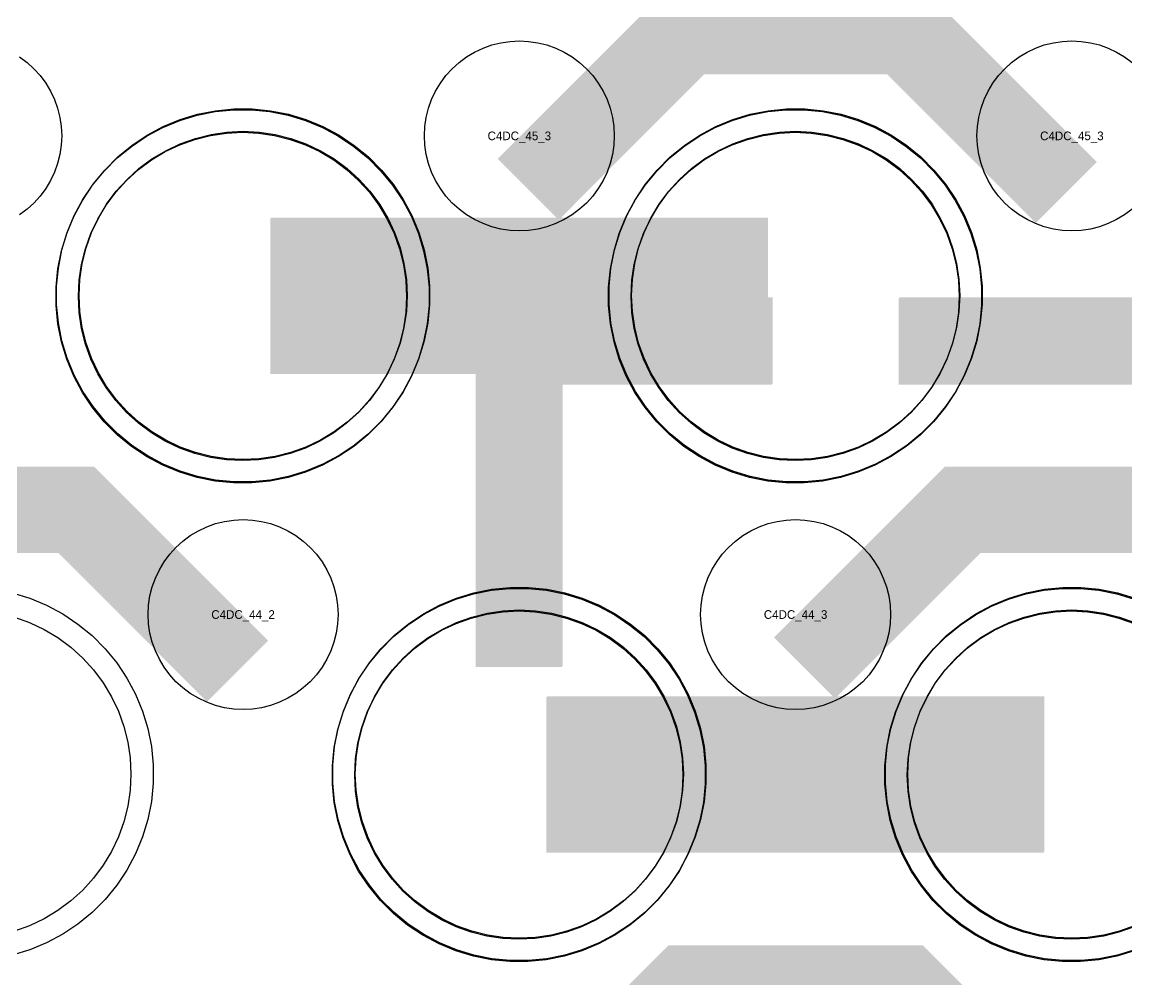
# Model space of a CAD drawing. Extents: x -11880 to 11880, y -14992 to 14992.
# Drawn here: x -11184 to -10864.1, y -8802.3 to -8525.1 of the extents above; entities that cross this region are included whole.
import ezdxf
from ezdxf.enums import TextEntityAlignment as Align

# ---------------------------------------------------------------- set-up
doc = ezdxf.new("R2010")
doc.units = 0
doc.header["$MEASUREMENT"] = 0
for name, color, linetype in [('GDS_775_DT_237', 138, 'CONTINUOUS'), ('RDL1_FS', 34, 'CONTINUOUS'), ('RDL_BS', 160, 'CONTINUOUS')]:
    doc.layers.add(name, color=color, linetype=linetype)

msp = doc.modelspace()

# ---------------------------------------------------------------- linework, layer by layer
at = {"layer": 'RDL1_FS', "color": 241, "true_color": 0xf7abae}
for points in [[(-11120.149, -8651.971), (-11124.806, -8651.742), (-11129.417, -8651.058), (-11133.94, -8649.926), (-11138.33, -8648.354), (-11142.544, -8646.362), (-11146.544, -8643.964), (-11150.289, -8641.186), (-11153.743, -8638.056), (-11156.873, -8634.602), (-11159.651, -8630.857), (-11162.049, -8626.857), (-11164.041, -8622.643), (-11165.613, -8618.253), (-11166.745, -8613.73), (-11167.429, -8609.119), (-11167.658, -8604.462), (-11167.429, -8599.805), (-11166.745, -8595.194), (-11165.613, -8590.671), (-11164.041, -8586.281), (-11162.049, -8582.067), (-11159.651, -8578.067), (-11156.873, -8574.322), (-11153.743, -8570.868), (-11150.289, -8567.738), (-11146.544, -8564.96), (-11142.544, -8562.562), (-11138.33, -8560.57), (-11133.94, -8558.998), (-11129.417, -8557.866), (-11124.806, -8557.182), (-11120.149, -8556.953), (-11115.492, -8557.182), (-11110.881, -8557.866), (-11106.358, -8558.998), (-11101.968, -8560.57), (-11097.754, -8562.562), (-11093.754, -8564.96), (-11090.009, -8567.738), (-11086.555, -8570.868), (-11083.425, -8574.322), (-11080.647, -8578.067), (-11078.249, -8582.067), (-11076.257, -8586.281), (-11074.685, -8590.671), (-11073.553, -8595.194), (-11072.869, -8599.805), (-11072.64, -8604.462), (-11072.869, -8609.119), (-11073.553, -8613.73), (-11074.685, -8618.253), (-11076.257, -8622.643), (-11078.249, -8626.857), (-11080.647, -8630.857), (-11083.425, -8634.602), (-11086.555, -8638.056), (-11090.009, -8641.186), (-11093.754, -8643.964), (-11097.754, -8646.362), (-11101.968, -8648.354), (-11106.358, -8649.926), (-11110.881, -8651.058), (-11115.492, -8651.742)], [(-10960.149, -8651.971), (-10964.806, -8651.742), (-10969.417, -8651.058), (-10973.94, -8649.926), (-10978.33, -8648.354), (-10982.544, -8646.362), (-10986.544, -8643.964), (-10990.289, -8641.186), (-10993.743, -8638.056), (-10996.873, -8634.602), (-10999.651, -8630.857), (-11002.049, -8626.857), (-11004.041, -8622.643), (-11005.613, -8618.253), (-11006.745, -8613.73), (-11007.429, -8609.119), (-11007.658, -8604.462), (-11007.429, -8599.805), (-11006.745, -8595.194), (-11005.613, -8590.671), (-11004.041, -8586.281), (-11002.049, -8582.067), (-10999.651, -8578.067), (-10996.873, -8574.322), (-10993.743, -8570.868), (-10990.289, -8567.738), (-10986.544, -8564.96), (-10982.544, -8562.562), (-10978.33, -8560.57), (-10973.94, -8558.998), (-10969.417, -8557.866), (-10964.806, -8557.182), (-10960.149, -8556.953), (-10955.492, -8557.182), (-10950.881, -8557.866), (-10946.358, -8558.998), (-10941.968, -8560.57), (-10937.754, -8562.562), (-10933.754, -8564.96), (-10930.009, -8567.738), (-10926.555, -8570.868), (-10923.425, -8574.322), (-10920.647, -8578.067), (-10918.249, -8582.067), (-10916.257, -8586.281), (-10914.685, -8590.671), (-10913.553, -8595.194), (-10912.869, -8599.805), (-10912.64, -8604.462), (-10912.869, -8609.119), (-10913.553, -8613.73), (-10914.685, -8618.253), (-10916.257, -8622.643), (-10918.249, -8626.857), (-10920.647, -8630.857), (-10923.425, -8634.602), (-10926.555, -8638.056), (-10930.009, -8641.186), (-10933.754, -8643.964), (-10937.754, -8646.362), (-10941.968, -8648.354), (-10946.358, -8649.926), (-10950.881, -8651.058), (-10955.492, -8651.742)], [(-11040.149, -8790.536), (-11044.806, -8790.307), (-11049.417, -8789.623), (-11053.94, -8788.491), (-11058.33, -8786.919), (-11062.544, -8784.927), (-11066.544, -8782.529), (-11070.289, -8779.751), (-11073.743, -8776.621), (-11076.873, -8773.167), (-11079.651, -8769.422), (-11082.049, -8765.422), (-11084.041, -8761.208), (-11085.613, -8756.818), (-11086.745, -8752.295), (-11087.429, -8747.684), (-11087.658, -8743.027), (-11087.429, -8738.37), (-11086.745, -8733.759), (-11085.613, -8729.236), (-11084.041, -8724.846), (-11082.049, -8720.632), (-11079.651, -8716.632), (-11076.873, -8712.887), (-11073.743, -8709.433), (-11070.289, -8706.303), (-11066.544, -8703.525), (-11062.544, -8701.127), (-11058.33, -8699.135), (-11053.94, -8697.563), (-11049.417, -8696.431), (-11044.806, -8695.747), (-11040.149, -8695.518), (-11035.492, -8695.747), (-11030.881, -8696.431), (-11026.358, -8697.563), (-11021.968, -8699.135), (-11017.754, -8701.127), (-11013.754, -8703.525), (-11010.009, -8706.303), (-11006.555, -8709.433), (-11003.425, -8712.887), (-11000.647, -8716.632), (-10998.249, -8720.632), (-10996.257, -8724.846), (-10994.685, -8729.236), (-10993.553, -8733.759), (-10992.869, -8738.37), (-10992.64, -8743.027), (-10992.869, -8747.684), (-10993.553, -8752.295), (-10994.685, -8756.818), (-10996.257, -8761.208), (-10998.249, -8765.422), (-11000.647, -8769.422), (-11003.425, -8773.167), (-11006.555, -8776.621), (-11010.009, -8779.751), (-11013.754, -8782.529), (-11017.754, -8784.927), (-11021.968, -8786.919), (-11026.358, -8788.491), (-11030.881, -8789.623), (-11035.492, -8790.307)]]:
    msp.add_lwpolyline(points, close=True, dxfattribs=at)
at = {"layer": 'RDL1_FS'}
for points in [[(-11120, -8651.689), (-11124.657, -8651.46), (-11129.268, -8650.776), (-11133.791, -8649.644), (-11138.181, -8648.072), (-11142.395, -8646.08), (-11146.395, -8643.682), (-11150.14, -8640.904), (-11153.594, -8637.774), (-11156.724, -8634.32), (-11159.502, -8630.575), (-11161.9, -8626.575), (-11163.892, -8622.361), (-11165.464, -8617.971), (-11166.596, -8613.448), (-11167.28, -8608.837), (-11167.509, -8604.18), (-11167.28, -8599.523), (-11166.596, -8594.912), (-11165.464, -8590.389), (-11163.892, -8585.999), (-11161.9, -8581.785), (-11159.502, -8577.785), (-11156.724, -8574.04), (-11153.594, -8570.586), (-11150.14, -8567.456), (-11146.395, -8564.678), (-11142.395, -8562.28), (-11138.181, -8560.288), (-11133.791, -8558.716), (-11129.268, -8557.584), (-11124.657, -8556.9), (-11120, -8556.671), (-11115.343, -8556.9), (-11110.732, -8557.584), (-11106.209, -8558.716), (-11101.819, -8560.288), (-11097.605, -8562.28), (-11093.605, -8564.678), (-11089.86, -8567.456), (-11086.406, -8570.586), (-11083.276, -8574.04), (-11080.498, -8577.785), (-11078.1, -8581.785), (-11076.108, -8585.999), (-11074.536, -8590.389), (-11073.404, -8594.912), (-11072.72, -8599.523), (-11072.491, -8604.18), (-11072.72, -8608.837), (-11073.404, -8613.448), (-11074.536, -8617.971), (-11076.108, -8622.361), (-11078.1, -8626.575), (-11080.498, -8630.575), (-11083.276, -8634.32), (-11086.406, -8637.774), (-11089.86, -8640.904), (-11093.605, -8643.682), (-11097.605, -8646.08), (-11101.819, -8648.072), (-11106.209, -8649.644), (-11110.732, -8650.776), (-11115.343, -8651.46)], [(-10960, -8651.689), (-10964.657, -8651.46), (-10969.268, -8650.776), (-10973.791, -8649.644), (-10978.181, -8648.072), (-10982.395, -8646.08), (-10986.395, -8643.682), (-10990.14, -8640.904), (-10993.594, -8637.774), (-10996.724, -8634.32), (-10999.502, -8630.575), (-11001.9, -8626.575), (-11003.892, -8622.361), (-11005.464, -8617.971), (-11006.596, -8613.448), (-11007.28, -8608.837), (-11007.509, -8604.18), (-11007.28, -8599.523), (-11006.596, -8594.912), (-11005.464, -8590.389), (-11003.892, -8585.999), (-11001.9, -8581.785), (-10999.502, -8577.785), (-10996.724, -8574.04), (-10993.594, -8570.586), (-10990.14, -8567.456), (-10986.395, -8564.678), (-10982.395, -8562.28), (-10978.181, -8560.288), (-10973.791, -8558.716), (-10969.268, -8557.584), (-10964.657, -8556.9), (-10960, -8556.671), (-10955.343, -8556.9), (-10950.732, -8557.584), (-10946.209, -8558.716), (-10941.819, -8560.288), (-10937.605, -8562.28), (-10933.605, -8564.678), (-10929.86, -8567.456), (-10926.406, -8570.586), (-10923.276, -8574.04), (-10920.498, -8577.785), (-10918.1, -8581.785), (-10916.108, -8585.999), (-10914.536, -8590.389), (-10913.404, -8594.912), (-10912.72, -8599.523), (-10912.491, -8604.18), (-10912.72, -8608.837), (-10913.404, -8613.448), (-10914.536, -8617.971), (-10916.108, -8622.361), (-10918.1, -8626.575), (-10920.498, -8630.575), (-10923.276, -8634.32), (-10926.406, -8637.774), (-10929.86, -8640.904), (-10933.605, -8643.682), (-10937.605, -8646.08), (-10941.819, -8648.072), (-10946.209, -8649.644), (-10950.732, -8650.776), (-10955.343, -8651.46)], [(-11040, -8790.254), (-11044.657, -8790.025), (-11049.268, -8789.341), (-11053.791, -8788.209), (-11058.181, -8786.637), (-11062.395, -8784.645), (-11066.395, -8782.247), (-11070.14, -8779.469), (-11073.594, -8776.339), (-11076.724, -8772.885), (-11079.502, -8769.14), (-11081.9, -8765.14), (-11083.892, -8760.926), (-11085.464, -8756.536), (-11086.596, -8752.013), (-11087.28, -8747.402), (-11087.509, -8742.745), (-11087.28, -8738.088), (-11086.596, -8733.477), (-11085.464, -8728.954), (-11083.892, -8724.564), (-11081.9, -8720.35), (-11079.502, -8716.35), (-11076.724, -8712.605), (-11073.594, -8709.151), (-11070.14, -8706.021), (-11066.395, -8703.243), (-11062.395, -8700.845), (-11058.181, -8698.853), (-11053.791, -8697.281), (-11049.268, -8696.149), (-11044.657, -8695.465), (-11040, -8695.236), (-11035.343, -8695.465), (-11030.732, -8696.149), (-11026.209, -8697.281), (-11021.819, -8698.853), (-11017.605, -8700.845), (-11013.605, -8703.243), (-11009.86, -8706.021), (-11006.406, -8709.151), (-11003.276, -8712.605), (-11000.498, -8716.35), (-10998.1, -8720.35), (-10996.108, -8724.564), (-10994.536, -8728.954), (-10993.404, -8733.477), (-10992.72, -8738.088), (-10992.491, -8742.745), (-10992.72, -8747.402), (-10993.404, -8752.013), (-10994.536, -8756.536), (-10996.108, -8760.926), (-10998.1, -8765.14), (-11000.498, -8769.14), (-11003.276, -8772.885), (-11006.406, -8776.339), (-11009.86, -8779.469), (-11013.605, -8782.247), (-11017.605, -8784.645), (-11021.819, -8786.637), (-11026.209, -8788.209), (-11030.732, -8789.341), (-11035.343, -8790.025)]]:
    msp.add_lwpolyline(points, close=True, dxfattribs=at)
at = {"layer": 'RDL1_FS', "color": 241, "true_color": 0xf7abae}
for points in [[(-11112.147, -8604.462, 45, 45, 0), (-11040.147, -8604.462, 45, 45, 0)], [(-11040.147, -8604.462, 45, 45, 0), (-10968.147, -8604.462, 45, 45, 0)], [(-11032.147, -8743.027, 45, 45, 0), (-10960.147, -8743.027, 45, 45, 0)], [(-10960.147, -8743.027, 45, 45, 0), (-10888.147, -8743.027, 45, 45, 0)]]:
    msp.add_lwpolyline(points, format="xyseb", dxfattribs=at)
at = {"layer": 'RDL1_FS'}
for points in [[(-11111.998, -8604.18, 45, 45, 0), (-11039.998, -8604.18, 45, 45, 0)], [(-11039.998, -8604.18, 45, 45, 0), (-10967.998, -8604.18, 45, 45, 0)], [(-11031.998, -8742.745, 45, 45, 0), (-10959.998, -8742.745, 45, 45, 0)], [(-10959.998, -8742.745, 45, 45, 0), (-10887.998, -8742.745, 45, 45, 0)]]:
    msp.add_lwpolyline(points, format="xyseb", dxfattribs=at)
at = {"layer": 'RDL1_FS', "color": 241, "true_color": 0xf7abae}
msp.add_lwpolyline([(-10861.968, -8786.919), (-10866.358, -8788.491), (-10870.881, -8789.623), (-10875.492, -8790.307), (-10880.149, -8790.536), (-10884.806, -8790.307), (-10889.417, -8789.623), (-10893.94, -8788.491), (-10898.33, -8786.919), (-10902.544, -8784.927), (-10906.544, -8782.529), (-10910.289, -8779.751), (-10913.743, -8776.621), (-10916.873, -8773.167), (-10919.651, -8769.422), (-10922.049, -8765.422), (-10924.041, -8761.208), (-10925.613, -8756.818), (-10926.745, -8752.295), (-10927.429, -8747.684), (-10927.658, -8743.027), (-10927.429, -8738.37), (-10926.745, -8733.759), (-10925.613, -8729.236), (-10924.041, -8724.846), (-10922.049, -8720.632), (-10919.651, -8716.632), (-10916.873, -8712.887), (-10913.743, -8709.433), (-10910.289, -8706.303), (-10906.544, -8703.525), (-10902.544, -8701.127), (-10898.33, -8699.135), (-10893.94, -8697.563), (-10889.417, -8696.431), (-10884.806, -8695.747), (-10880.149, -8695.518), (-10875.492, -8695.747), (-10870.881, -8696.431), (-10866.358, -8697.563), (-10861.968, -8699.135)], dxfattribs=at)
at = {"layer": 'RDL1_FS'}
for points in [[(-10861.819, -8786.637), (-10866.209, -8788.209), (-10870.732, -8789.341), (-10875.343, -8790.025), (-10880, -8790.254), (-10884.657, -8790.025), (-10889.268, -8789.341), (-10893.791, -8788.209), (-10898.181, -8786.637), (-10902.395, -8784.645), (-10906.395, -8782.247), (-10910.14, -8779.469), (-10913.594, -8776.339), (-10916.724, -8772.885), (-10919.502, -8769.14), (-10921.9, -8765.14), (-10923.892, -8760.926), (-10925.464, -8756.536), (-10926.596, -8752.013), (-10927.28, -8747.402), (-10927.509, -8742.745), (-10927.28, -8738.088), (-10926.596, -8733.477), (-10925.464, -8728.954), (-10923.892, -8724.564), (-10921.9, -8720.35), (-10919.502, -8716.35), (-10916.724, -8712.605), (-10913.594, -8709.151), (-10910.14, -8706.021), (-10906.395, -8703.243), (-10902.395, -8700.845), (-10898.181, -8698.853), (-10893.791, -8697.281), (-10889.268, -8696.149), (-10884.657, -8695.465), (-10880, -8695.236), (-10875.343, -8695.465), (-10870.732, -8696.149), (-10866.209, -8697.281), (-10861.819, -8698.853)], [(-11186.209, -8697.281), (-11181.819, -8698.853), (-11177.605, -8700.845), (-11173.605, -8703.243), (-11169.86, -8706.021), (-11166.406, -8709.151), (-11163.276, -8712.605), (-11160.498, -8716.35), (-11158.1, -8720.35), (-11156.108, -8724.564), (-11154.536, -8728.954), (-11153.404, -8733.477), (-11152.72, -8738.088), (-11152.491, -8742.745), (-11152.72, -8747.402), (-11153.404, -8752.013), (-11154.536, -8756.536), (-11156.108, -8760.926), (-11158.1, -8765.14), (-11160.498, -8769.14), (-11163.276, -8772.885), (-11166.406, -8776.339), (-11169.86, -8779.469), (-11173.605, -8782.247), (-11177.605, -8784.645), (-11181.819, -8786.637), (-11186.209, -8788.209)]]:
    msp.add_lwpolyline(points, dxfattribs=at)
at = {"layer": 'RDL_BS'}
for points in [[(-11037.438, -8573.494, 25, 25, 0), (-10991.623, -8527.679, 25, 25, 0), (-10958.07, -8527.679, 25, 25, 0)], [(-10881.599, -8574.393, 25, 25, 0), (-10928.313, -8527.679, 25, 25, 0), (-10958.071, -8527.679, 25, 25, 0)], [(-11040, -8711.48, 25, 25, 0), (-11040, -8604.703, 25, 25, 0)], [(-11040, -8711.48, 25, 25, 0), (-11040, -8604.703, 25, 25, 0)], [(-11052.5, -8617.203, 25, 25, 0), (-10987.833, -8617.203, 25, 25, 0)], [(-11052.5, -8617.203, 25, 25, 0), (-10966.667, -8617.203, 25, 25, 0)], [(-10929.984, -8617.193, 25, 25, 0), (-10820.719, -8617.193, 25, 25, 0)], [(-11121.599, -8712.958, 25, 25, 0), (-11168.313, -8666.244, 25, 25, 0), (-11198.071, -8666.244, 25, 25, 0)], [(-10957.438, -8712.059, 25, 25, 0), (-10911.623, -8666.244, 25, 25, 0), (-10878.07, -8666.244, 25, 25, 0)], [(-10801.599, -8712.958, 25, 25, 0), (-10848.313, -8666.244, 25, 25, 0), (-10878.071, -8666.244, 25, 25, 0)], [(-11037.438, -8850.624, 25, 25, 0), (-10991.623, -8804.809, 25, 25, 0), (-10958.07, -8804.809, 25, 25, 0)], [(-10881.599, -8851.523, 25, 25, 0), (-10928.313, -8804.809, 25, 25, 0), (-10958.071, -8804.809, 25, 25, 0)]]:
    msp.add_lwpolyline(points, format="xyseb", dxfattribs=at)
for points in [[(-11040, -8585.486), (-11042.693, -8585.354), (-11045.365, -8584.958), (-11047.984, -8584.301), (-11050.519, -8583.394), (-11052.956, -8582.242), (-11055.28, -8580.849), (-11057.443, -8579.246), (-11059.442, -8577.434), (-11061.254, -8575.435), (-11062.857, -8573.272), (-11064.25, -8570.948), (-11065.402, -8568.511), (-11066.309, -8565.976), (-11066.966, -8563.357), (-11067.362, -8560.685), (-11067.494, -8557.992), (-11067.362, -8555.299), (-11066.966, -8552.627), (-11066.309, -8550.008), (-11065.402, -8547.473), (-11064.25, -8545.036), (-11062.857, -8542.712), (-11061.254, -8540.549), (-11059.442, -8538.55), (-11057.443, -8536.738), (-11055.28, -8535.135), (-11052.956, -8533.742), (-11050.519, -8532.59), (-11047.984, -8531.683), (-11045.365, -8531.026), (-11042.693, -8530.63), (-11040, -8530.498), (-11037.307, -8530.63), (-11034.635, -8531.026), (-11032.016, -8531.683), (-11029.481, -8532.59), (-11027.044, -8533.742), (-11024.72, -8535.135), (-11022.557, -8536.738), (-11020.558, -8538.55), (-11018.746, -8540.549), (-11017.143, -8542.712), (-11015.75, -8545.036), (-11014.598, -8547.473), (-11013.691, -8550.008), (-11013.034, -8552.627), (-11012.638, -8555.299), (-11012.506, -8557.992), (-11012.638, -8560.685), (-11013.034, -8563.357), (-11013.691, -8565.976), (-11014.598, -8568.511), (-11015.75, -8570.948), (-11017.143, -8573.272), (-11018.746, -8575.435), (-11020.558, -8577.434), (-11022.557, -8579.246), (-11024.72, -8580.849), (-11027.044, -8582.242), (-11029.481, -8583.394), (-11032.016, -8584.301), (-11034.635, -8584.958), (-11037.307, -8585.354)], [(-11122.644, -8658.18), (-11127.938, -8657.663), (-11133.165, -8656.617), (-11138.205, -8655.086), (-11143.115, -8653.055), (-11147.777, -8650.563), (-11152.191, -8647.616), (-11156.292, -8644.254), (-11160.074, -8640.472), (-11163.436, -8636.371), (-11166.383, -8631.957), (-11168.875, -8627.295), (-11170.906, -8622.385), (-11172.437, -8617.345), (-11173.483, -8612.118), (-11174, -8606.824), (-11174, -8601.536), (-11173.483, -8596.242), (-11172.437, -8591.015), (-11170.906, -8585.975), (-11168.875, -8581.065), (-11166.383, -8576.403), (-11163.436, -8571.989), (-11160.074, -8567.888), (-11156.292, -8564.106), (-11152.191, -8560.744), (-11147.777, -8557.797), (-11143.115, -8555.305), (-11138.205, -8553.274), (-11133.165, -8551.743), (-11127.938, -8550.697), (-11122.644, -8550.18), (-11117.356, -8550.18), (-11112.062, -8550.697), (-11106.835, -8551.743), (-11101.795, -8553.274), (-11096.885, -8555.305), (-11092.223, -8557.797), (-11087.809, -8560.744), (-11083.708, -8564.106), (-11079.926, -8567.888), (-11076.564, -8571.989), (-11073.617, -8576.403), (-11071.125, -8581.065), (-11069.094, -8585.975), (-11067.563, -8591.015), (-11066.517, -8596.242), (-11066, -8601.536), (-11066, -8606.824), (-11066.517, -8612.118), (-11067.563, -8617.345), (-11069.094, -8622.385), (-11071.125, -8627.295), (-11073.617, -8631.957), (-11076.564, -8636.371), (-11079.926, -8640.472), (-11083.708, -8644.254), (-11087.809, -8647.616), (-11092.223, -8650.563), (-11096.885, -8653.055), (-11101.795, -8655.086), (-11106.835, -8656.617), (-11112.062, -8657.663), (-11117.356, -8658.18)], [(-10962.644, -8658.18), (-10967.938, -8657.663), (-10973.165, -8656.617), (-10978.205, -8655.086), (-10983.115, -8653.055), (-10987.777, -8650.563), (-10992.191, -8647.616), (-10996.292, -8644.254), (-11000.074, -8640.472), (-11003.436, -8636.371), (-11006.383, -8631.957), (-11008.875, -8627.295), (-11010.906, -8622.385), (-11012.437, -8617.345), (-11013.483, -8612.118), (-11014, -8606.824), (-11014, -8601.536), (-11013.483, -8596.242), (-11012.437, -8591.015), (-11010.906, -8585.975), (-11008.875, -8581.065), (-11006.383, -8576.403), (-11003.436, -8571.989), (-11000.074, -8567.888), (-10996.292, -8564.106), (-10992.191, -8560.744), (-10987.777, -8557.797), (-10983.115, -8555.305), (-10978.205, -8553.274), (-10973.165, -8551.743), (-10967.938, -8550.697), (-10962.644, -8550.18), (-10957.356, -8550.18), (-10952.062, -8550.697), (-10946.835, -8551.743), (-10941.795, -8553.274), (-10936.885, -8555.305), (-10932.223, -8557.797), (-10927.809, -8560.744), (-10923.708, -8564.106), (-10919.926, -8567.888), (-10916.564, -8571.989), (-10913.617, -8576.403), (-10911.125, -8581.065), (-10909.094, -8585.975), (-10907.563, -8591.015), (-10906.517, -8596.242), (-10906, -8601.536), (-10906, -8606.824), (-10906.517, -8612.118), (-10907.563, -8617.345), (-10909.094, -8622.385), (-10911.125, -8627.295), (-10913.617, -8631.957), (-10916.564, -8636.371), (-10919.926, -8640.472), (-10923.708, -8644.254), (-10927.809, -8647.616), (-10932.223, -8650.563), (-10936.885, -8653.055), (-10941.795, -8655.086), (-10946.835, -8656.617), (-10952.062, -8657.663), (-10957.356, -8658.18)], [(-11120, -8724.051), (-11122.693, -8723.919), (-11125.365, -8723.523), (-11127.984, -8722.866), (-11130.519, -8721.959), (-11132.956, -8720.807), (-11135.28, -8719.414), (-11137.443, -8717.811), (-11139.442, -8715.999), (-11141.254, -8714), (-11142.857, -8711.837), (-11144.25, -8709.513), (-11145.402, -8707.076), (-11146.309, -8704.541), (-11146.966, -8701.922), (-11147.362, -8699.25), (-11147.494, -8696.557), (-11147.362, -8693.864), (-11146.966, -8691.192), (-11146.309, -8688.573), (-11145.402, -8686.038), (-11144.25, -8683.601), (-11142.857, -8681.277), (-11141.254, -8679.114), (-11139.442, -8677.115), (-11137.443, -8675.303), (-11135.28, -8673.7), (-11132.956, -8672.307), (-11130.519, -8671.155), (-11127.984, -8670.248), (-11125.365, -8669.591), (-11122.693, -8669.195), (-11120, -8669.063), (-11117.307, -8669.195), (-11114.635, -8669.591), (-11112.016, -8670.248), (-11109.481, -8671.155), (-11107.044, -8672.307), (-11104.72, -8673.7), (-11102.557, -8675.303), (-11100.558, -8677.115), (-11098.746, -8679.114), (-11097.143, -8681.277), (-11095.75, -8683.601), (-11094.598, -8686.038), (-11093.691, -8688.573), (-11093.034, -8691.192), (-11092.638, -8693.864), (-11092.506, -8696.557), (-11092.638, -8699.25), (-11093.034, -8701.922), (-11093.691, -8704.541), (-11094.598, -8707.076), (-11095.75, -8709.513), (-11097.143, -8711.837), (-11098.746, -8714), (-11100.558, -8715.999), (-11102.557, -8717.811), (-11104.72, -8719.414), (-11107.044, -8720.807), (-11109.481, -8721.959), (-11112.016, -8722.866), (-11114.635, -8723.523), (-11117.307, -8723.919)], [(-10960, -8724.051), (-10962.693, -8723.919), (-10965.365, -8723.523), (-10967.984, -8722.866), (-10970.519, -8721.959), (-10972.956, -8720.807), (-10975.28, -8719.414), (-10977.443, -8717.811), (-10979.442, -8715.999), (-10981.254, -8714), (-10982.857, -8711.837), (-10984.25, -8709.513), (-10985.402, -8707.076), (-10986.309, -8704.541), (-10986.966, -8701.922), (-10987.362, -8699.25), (-10987.494, -8696.557), (-10987.362, -8693.864), (-10986.966, -8691.192), (-10986.309, -8688.573), (-10985.402, -8686.038), (-10984.25, -8683.601), (-10982.857, -8681.277), (-10981.254, -8679.114), (-10979.442, -8677.115), (-10977.443, -8675.303), (-10975.28, -8673.7), (-10972.956, -8672.307), (-10970.519, -8671.155), (-10967.984, -8670.248), (-10965.365, -8669.591), (-10962.693, -8669.195), (-10960, -8669.063), (-10957.307, -8669.195), (-10954.635, -8669.591), (-10952.016, -8670.248), (-10949.481, -8671.155), (-10947.044, -8672.307), (-10944.72, -8673.7), (-10942.557, -8675.303), (-10940.558, -8677.115), (-10938.746, -8679.114), (-10937.143, -8681.277), (-10935.75, -8683.601), (-10934.598, -8686.038), (-10933.691, -8688.573), (-10933.034, -8691.192), (-10932.638, -8693.864), (-10932.506, -8696.557), (-10932.638, -8699.25), (-10933.034, -8701.922), (-10933.691, -8704.541), (-10934.598, -8707.076), (-10935.75, -8709.513), (-10937.143, -8711.837), (-10938.746, -8714), (-10940.558, -8715.999), (-10942.557, -8717.811), (-10944.72, -8719.414), (-10947.044, -8720.807), (-10949.481, -8721.959), (-10952.016, -8722.866), (-10954.635, -8723.523), (-10957.307, -8723.919)], [(-11042.644, -8796.745), (-11047.938, -8796.228), (-11053.165, -8795.182), (-11058.205, -8793.651), (-11063.115, -8791.62), (-11067.777, -8789.128), (-11072.191, -8786.181), (-11076.292, -8782.819), (-11080.074, -8779.037), (-11083.436, -8774.936), (-11086.383, -8770.522), (-11088.875, -8765.86), (-11090.906, -8760.95), (-11092.437, -8755.91), (-11093.483, -8750.683), (-11094, -8745.389), (-11094, -8740.101), (-11093.483, -8734.807), (-11092.437, -8729.58), (-11090.906, -8724.54), (-11088.875, -8719.63), (-11086.383, -8714.968), (-11083.436, -8710.554), (-11080.074, -8706.453), (-11076.292, -8702.671), (-11072.191, -8699.309), (-11067.777, -8696.362), (-11063.115, -8693.87), (-11058.205, -8691.839), (-11053.165, -8690.308), (-11047.938, -8689.262), (-11042.644, -8688.745), (-11037.356, -8688.745), (-11032.062, -8689.262), (-11026.835, -8690.308), (-11021.795, -8691.839), (-11016.885, -8693.87), (-11012.223, -8696.362), (-11007.809, -8699.309), (-11003.708, -8702.671), (-10999.926, -8706.453), (-10996.564, -8710.554), (-10993.617, -8714.968), (-10991.125, -8719.63), (-10989.094, -8724.54), (-10987.563, -8729.58), (-10986.517, -8734.807), (-10986, -8740.101), (-10986, -8745.389), (-10986.517, -8750.683), (-10987.563, -8755.91), (-10989.094, -8760.95), (-10991.125, -8765.86), (-10993.617, -8770.522), (-10996.564, -8774.936), (-10999.926, -8779.037), (-11003.708, -8782.819), (-11007.809, -8786.181), (-11012.223, -8789.128), (-11016.885, -8791.62), (-11021.795, -8793.651), (-11026.835, -8795.182), (-11032.062, -8796.228), (-11037.356, -8796.745)]]:
    msp.add_lwpolyline(points, close=True, dxfattribs=at)
for points in [[(-10862.557, -8579.246), (-10864.72, -8580.849), (-10867.044, -8582.242), (-10869.481, -8583.394), (-10872.016, -8584.301), (-10874.635, -8584.958), (-10877.307, -8585.354), (-10880, -8585.486), (-10882.693, -8585.354), (-10885.365, -8584.958), (-10887.984, -8584.301), (-10890.519, -8583.394), (-10892.956, -8582.242), (-10895.28, -8580.849), (-10897.443, -8579.246), (-10899.442, -8577.434), (-10901.254, -8575.435), (-10902.857, -8573.272), (-10904.25, -8570.948), (-10905.402, -8568.511), (-10906.309, -8565.976), (-10906.966, -8563.357), (-10907.362, -8560.685), (-10907.494, -8557.992), (-10907.362, -8555.299), (-10906.966, -8552.627), (-10906.309, -8550.008), (-10905.402, -8547.473), (-10904.25, -8545.036), (-10902.857, -8542.712), (-10901.254, -8540.549), (-10899.442, -8538.55), (-10897.443, -8536.738), (-10895.28, -8535.135), (-10892.956, -8533.742), (-10890.519, -8532.59), (-10887.984, -8531.683), (-10885.365, -8531.026), (-10882.693, -8530.63), (-10880, -8530.498), (-10877.307, -8530.63), (-10874.635, -8531.026), (-10872.016, -8531.683), (-10869.481, -8532.59), (-10867.044, -8533.742), (-10864.72, -8535.135), (-10862.557, -8536.738)], [(-11184.72, -8535.135), (-11182.557, -8536.738), (-11180.558, -8538.55), (-11178.746, -8540.549), (-11177.143, -8542.712), (-11175.75, -8545.036), (-11174.598, -8547.473), (-11173.691, -8550.008), (-11173.034, -8552.627), (-11172.638, -8555.299), (-11172.506, -8557.992), (-11172.638, -8560.685), (-11173.034, -8563.357), (-11173.691, -8565.976), (-11174.598, -8568.511), (-11175.75, -8570.948), (-11177.143, -8573.272), (-11178.746, -8575.435), (-11180.558, -8577.434), (-11182.557, -8579.246), (-11184.72, -8580.849)], [(-10861.795, -8793.651), (-10866.835, -8795.182), (-10872.062, -8796.228), (-10877.356, -8796.745), (-10882.644, -8796.745), (-10887.938, -8796.228), (-10893.165, -8795.182), (-10898.205, -8793.651), (-10903.115, -8791.62), (-10907.777, -8789.128), (-10912.191, -8786.181), (-10916.292, -8782.819), (-10920.074, -8779.037), (-10923.436, -8774.936), (-10926.383, -8770.522), (-10928.875, -8765.86), (-10930.906, -8760.95), (-10932.437, -8755.91), (-10933.483, -8750.683), (-10934, -8745.389), (-10934, -8740.101), (-10933.483, -8734.807), (-10932.437, -8729.58), (-10930.906, -8724.54), (-10928.875, -8719.63), (-10926.383, -8714.968), (-10923.436, -8710.554), (-10920.074, -8706.453), (-10916.292, -8702.671), (-10912.191, -8699.309), (-10907.777, -8696.362), (-10903.115, -8693.87), (-10898.205, -8691.839), (-10893.165, -8690.308), (-10887.938, -8689.262), (-10882.644, -8688.745), (-10877.356, -8688.745), (-10872.062, -8689.262), (-10866.835, -8690.308), (-10861.795, -8691.839)], [(-11186.835, -8690.308), (-11181.795, -8691.839), (-11176.885, -8693.87), (-11172.223, -8696.362), (-11167.809, -8699.309), (-11163.708, -8702.671), (-11159.926, -8706.453), (-11156.564, -8710.554), (-11153.617, -8714.968), (-11151.125, -8719.63), (-11149.094, -8724.54), (-11147.563, -8729.58), (-11146.517, -8734.807), (-11146, -8740.101), (-11146, -8745.389), (-11146.517, -8750.683), (-11147.563, -8755.91), (-11149.094, -8760.95), (-11151.125, -8765.86), (-11153.617, -8770.522), (-11156.564, -8774.936), (-11159.926, -8779.037), (-11163.708, -8782.819), (-11167.809, -8786.181), (-11172.223, -8789.128), (-11176.885, -8791.62), (-11181.795, -8793.651), (-11186.835, -8795.182)]]:
    msp.add_lwpolyline(points, dxfattribs=at)
at = {"layer": 'RDL_BS', "color": 241, "true_color": 0xf7abae}
for points in [[(-11122.793, -8658.462), (-11128.087, -8657.945), (-11133.314, -8656.899), (-11138.354, -8655.368), (-11143.264, -8653.337), (-11147.926, -8650.845), (-11152.34, -8647.898), (-11156.441, -8644.536), (-11160.223, -8640.754), (-11163.585, -8636.653), (-11166.532, -8632.239), (-11169.024, -8627.577), (-11171.055, -8622.667), (-11172.586, -8617.627), (-11173.632, -8612.4), (-11174.149, -8607.106), (-11174.149, -8601.818), (-11173.632, -8596.524), (-11172.586, -8591.297), (-11171.055, -8586.257), (-11169.024, -8581.347), (-11166.532, -8576.685), (-11163.585, -8572.271), (-11160.223, -8568.17), (-11156.441, -8564.388), (-11152.34, -8561.026), (-11147.926, -8558.079), (-11143.264, -8555.587), (-11138.354, -8553.556), (-11133.314, -8552.025), (-11128.087, -8550.979), (-11122.793, -8550.462), (-11117.505, -8550.462), (-11112.211, -8550.979), (-11106.984, -8552.025), (-11101.944, -8553.556), (-11097.034, -8555.587), (-11092.372, -8558.079), (-11087.958, -8561.026), (-11083.857, -8564.388), (-11080.075, -8568.17), (-11076.713, -8572.271), (-11073.766, -8576.685), (-11071.274, -8581.347), (-11069.243, -8586.257), (-11067.712, -8591.297), (-11066.666, -8596.524), (-11066.149, -8601.818), (-11066.149, -8607.106), (-11066.666, -8612.4), (-11067.712, -8617.627), (-11069.243, -8622.667), (-11071.274, -8627.577), (-11073.766, -8632.239), (-11076.713, -8636.653), (-11080.075, -8640.754), (-11083.857, -8644.536), (-11087.958, -8647.898), (-11092.372, -8650.845), (-11097.034, -8653.337), (-11101.944, -8655.368), (-11106.984, -8656.899), (-11112.211, -8657.945), (-11117.505, -8658.462)], [(-10962.793, -8658.462), (-10968.087, -8657.945), (-10973.314, -8656.899), (-10978.354, -8655.368), (-10983.264, -8653.337), (-10987.926, -8650.845), (-10992.34, -8647.898), (-10996.441, -8644.536), (-11000.223, -8640.754), (-11003.585, -8636.653), (-11006.532, -8632.239), (-11009.024, -8627.577), (-11011.055, -8622.667), (-11012.586, -8617.627), (-11013.632, -8612.4), (-11014.149, -8607.106), (-11014.149, -8601.818), (-11013.632, -8596.524), (-11012.586, -8591.297), (-11011.055, -8586.257), (-11009.024, -8581.347), (-11006.532, -8576.685), (-11003.585, -8572.271), (-11000.223, -8568.17), (-10996.441, -8564.388), (-10992.34, -8561.026), (-10987.926, -8558.079), (-10983.264, -8555.587), (-10978.354, -8553.556), (-10973.314, -8552.025), (-10968.087, -8550.979), (-10962.793, -8550.462), (-10957.505, -8550.462), (-10952.211, -8550.979), (-10946.984, -8552.025), (-10941.944, -8553.556), (-10937.034, -8555.587), (-10932.372, -8558.079), (-10927.958, -8561.026), (-10923.857, -8564.388), (-10920.075, -8568.17), (-10916.713, -8572.271), (-10913.766, -8576.685), (-10911.274, -8581.347), (-10909.243, -8586.257), (-10907.712, -8591.297), (-10906.666, -8596.524), (-10906.149, -8601.818), (-10906.149, -8607.106), (-10906.666, -8612.4), (-10907.712, -8617.627), (-10909.243, -8622.667), (-10911.274, -8627.577), (-10913.766, -8632.239), (-10916.713, -8636.653), (-10920.075, -8640.754), (-10923.857, -8644.536), (-10927.958, -8647.898), (-10932.372, -8650.845), (-10937.034, -8653.337), (-10941.944, -8655.368), (-10946.984, -8656.899), (-10952.211, -8657.945), (-10957.505, -8658.462)], [(-11042.793, -8797.027), (-11048.087, -8796.51), (-11053.314, -8795.464), (-11058.354, -8793.933), (-11063.264, -8791.902), (-11067.926, -8789.41), (-11072.34, -8786.463), (-11076.441, -8783.101), (-11080.223, -8779.319), (-11083.585, -8775.218), (-11086.532, -8770.804), (-11089.024, -8766.142), (-11091.055, -8761.232), (-11092.586, -8756.192), (-11093.632, -8750.965), (-11094.149, -8745.671), (-11094.149, -8740.383), (-11093.632, -8735.089), (-11092.586, -8729.862), (-11091.055, -8724.822), (-11089.024, -8719.912), (-11086.532, -8715.25), (-11083.585, -8710.836), (-11080.223, -8706.735), (-11076.441, -8702.953), (-11072.34, -8699.591), (-11067.926, -8696.644), (-11063.264, -8694.152), (-11058.354, -8692.121), (-11053.314, -8690.59), (-11048.087, -8689.544), (-11042.793, -8689.027), (-11037.505, -8689.027), (-11032.211, -8689.544), (-11026.984, -8690.59), (-11021.944, -8692.121), (-11017.034, -8694.152), (-11012.372, -8696.644), (-11007.958, -8699.591), (-11003.857, -8702.953), (-11000.075, -8706.735), (-10996.713, -8710.836), (-10993.766, -8715.25), (-10991.274, -8719.912), (-10989.243, -8724.822), (-10987.712, -8729.862), (-10986.666, -8735.089), (-10986.149, -8740.383), (-10986.149, -8745.671), (-10986.666, -8750.965), (-10987.712, -8756.192), (-10989.243, -8761.232), (-10991.274, -8766.142), (-10993.766, -8770.804), (-10996.713, -8775.218), (-11000.075, -8779.319), (-11003.857, -8783.101), (-11007.958, -8786.463), (-11012.372, -8789.41), (-11017.034, -8791.902), (-11021.944, -8793.933), (-11026.984, -8795.464), (-11032.211, -8796.51), (-11037.505, -8797.027)]]:
    msp.add_lwpolyline(points, close=True, dxfattribs=at)
for points in [[(-11040.149, -8711.762, 25, 25, 0), (-11040.149, -8604.985, 25, 25, 0)], [(-11040.149, -8711.762, 25, 25, 0), (-11040.149, -8604.985, 25, 25, 0)], [(-11052.649, -8617.485, 25, 25, 0), (-10987.982, -8617.485, 25, 25, 0)], [(-11052.649, -8617.485, 25, 25, 0), (-10966.816, -8617.485, 25, 25, 0)], [(-10930.133, -8617.475, 25, 25, 0), (-10820.868, -8617.475, 25, 25, 0)]]:
    msp.add_lwpolyline(points, format="xyseb", dxfattribs=at)
msp.add_lwpolyline([(-10861.944, -8793.933), (-10866.984, -8795.464), (-10872.211, -8796.51), (-10877.505, -8797.027), (-10882.793, -8797.027), (-10888.087, -8796.51), (-10893.314, -8795.464), (-10898.354, -8793.933), (-10903.264, -8791.902), (-10907.926, -8789.41), (-10912.34, -8786.463), (-10916.441, -8783.101), (-10920.223, -8779.319), (-10923.585, -8775.218), (-10926.532, -8770.804), (-10929.024, -8766.142), (-10931.055, -8761.232), (-10932.586, -8756.192), (-10933.632, -8750.965), (-10934.149, -8745.671), (-10934.149, -8740.383), (-10933.632, -8735.089), (-10932.586, -8729.862), (-10931.055, -8724.822), (-10929.024, -8719.912), (-10926.532, -8715.25), (-10923.585, -8710.836), (-10920.223, -8706.735), (-10916.441, -8702.953), (-10912.34, -8699.591), (-10907.926, -8696.644), (-10903.264, -8694.152), (-10898.354, -8692.121), (-10893.314, -8690.59), (-10888.087, -8689.544), (-10882.793, -8689.027), (-10877.505, -8689.027), (-10872.211, -8689.544), (-10866.984, -8690.59), (-10861.944, -8692.121)], dxfattribs=at)

# ---------------------------------------------------------------- texts
at = {"layer": 'GDS_775_DT_237'}
for s, p in [('C4DC_45_3', (-11040, -8557.992)), ('C4DC_45_3', (-11040, -8557.992)), ('C4DC_45_3', (-10880, -8557.992)), ('C4DC_45_3', (-10880, -8557.992)), ('C4DC_44_2', (-11120, -8696.557)), ('C4DC_44_2', (-11120, -8696.557)), ('C4DC_44_3', (-10960, -8696.557)), ('C4DC_44_3', (-10960, -8696.557))]:
    msp.add_text(s, height=2.5, dxfattribs=at).set_placement(p, align=Align.MIDDLE_CENTER)

doc.saveas('drawing.dxf')
